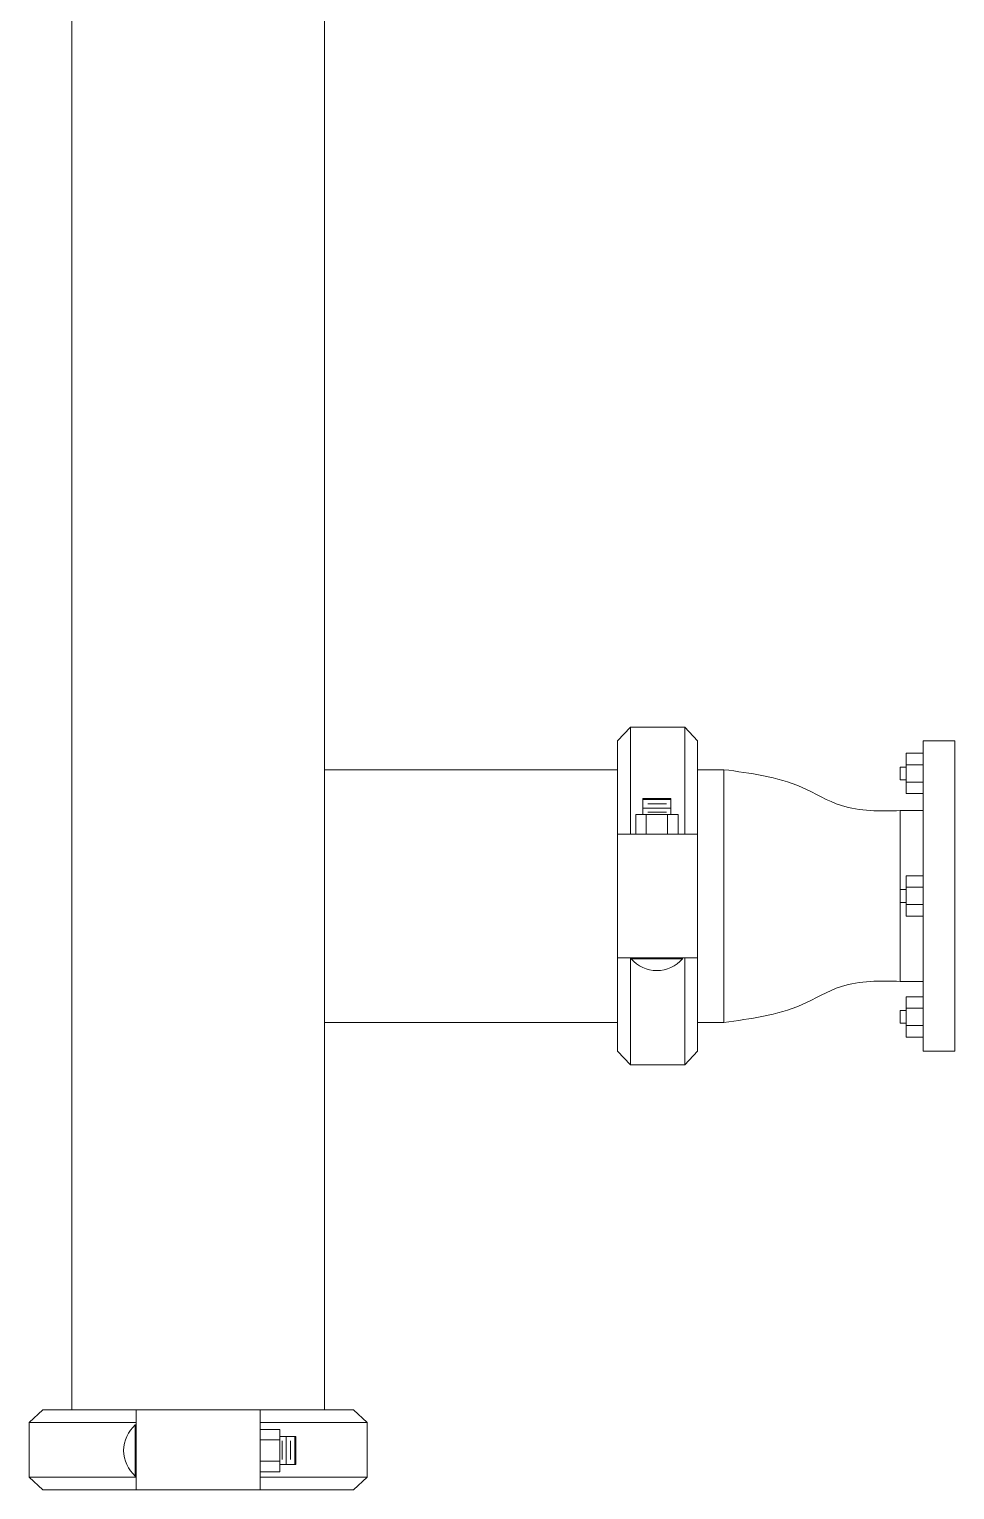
# Model space of a CAD drawing. Header units: millimetres. Extents: x 2085 to 2829, y 1352 to 1631.
# Drawn here: x 2161.665 to 2162.082, y 1606.77 to 1607.429 of the extents above; entities that cross this region are included whole.
import ezdxf

# ---------------------------------------------------------------- set-up
doc = ezdxf.new("R2010")
doc.units = ezdxf.units.MM
doc.layers.get('0').update_dxf_attribs({"color": 251, "lineweight": 9})
doc.layers.add('00-GTI-Acoples', color=251, linetype='Continuous', lineweight=13)
doc.layers.add('A-SANITARIOS', color=251, linetype='Continuous', lineweight=13)

# ---------------------------------------------------------------- blocks, each defined once
blk = doc.blocks.new('A$C363a55df')
at = {"layer": '00-GTI-Acoples', "linetype": 'Continuous', "lineweight": 0, "extrusion": (3.83476e-17, -1, 0)}
for p, q in [((-27.05, 104.99), (-18.41, 114.3)), ((-18.41, 41.91), (-18.41, 114.3)), ((18.41, 114.3), (-18.41, 114.3)), ((18.41, 41.91), (18.41, 114.3)), ((27.05, 104.99), (18.41, 114.3)), ((-27.05, 41.91), (-27.05, 104.99)), ((27.05, 41.91), (27.05, 104.99)), ((-9.02, 66.04), (0.51, 66.04)), ((-9.02, 55.14), (-9.02, 66.04)), ((0.51, 66.04), (10.03, 66.04)), ((10.03, 55.14), (10.03, 66.04)), ((-13.84, 41.91), (-13.84, 55.14)), ((-13.84, 55.14), (-6.67, 55.14)), ((-6.67, 41.91), (-6.67, 55.14)), ((-6.67, 55.14), (7.68, 55.14)), ((7.68, 41.91), (7.68, 55.14)), ((7.68, 55.14), (14.86, 55.14)), ((14.86, 41.91), (14.86, 55.14)), ((-27.05, 41.91), (-27.05, 21.6)), ((-25.36, 41.91), (-27.05, 41.91)), ((-6.41, 41.91), (-25.36, 41.91)), ((7.42, 41.91), (-6.41, 41.91)), ((26.41, 41.91), (7.42, 41.91)), ((27.05, 41.91), (26.41, 41.91)), ((27.05, 41.91), (27.05, 21.6)), ((-27.05, -21.6), (-27.05, 21.6)), ((27.05, -21.6), (27.05, 21.6)), ((-27.05, -21.6), (-27.05, -41.91)), ((27.05, -21.6), (27.05, -41.91)), ((-27.05, -41.91), (-25.36, -41.91)), ((-27.05, -104.99), (-27.05, -41.91)), ((-25.36, -41.91), (-6.41, -41.91)), ((-18.41, -114.3), (-18.41, -41.91)), ((-16.81, -42.54), (-16.81, -41.91)), ((-16.81, -42.54), (17.82, -42.54)), ((-6.41, -41.91), (7.42, -41.91)), ((7.42, -41.91), (26.41, -41.91)), ((17.82, -42.54), (17.82, -41.91)), ((18.41, -114.3), (18.41, -41.91)), ((26.41, -41.91), (27.05, -41.91)), ((27.05, -104.99), (27.05, -41.91)), ((-27.05, -104.99), (-18.41, -114.3)), ((27.05, -104.99), (18.41, -114.3)), ((18.41, -114.3), (-18.41, -114.3))]:
    blk.add_line(p, q, dxfattribs=at)
at = {"layer": '00-GTI-Acoples', "linetype": 'Continuous', "lineweight": 0}
for p, q in [((-27.05, 103.1), (-27.05, -103.1)), ((27.05, 103.1), (27.05, -103.1)), ((10.03, 65.3), (-9.02, 65.3)), ((10.03, 59.54), (-9.02, 59.54)), ((6.54, 62.48), (-5.98, 62.48)), ((6.54, 56.72), (-5.98, 56.72))]:
    blk.add_line(p, q, dxfattribs=at)
blk.add_arc((0.51, -27.56), 22.9, 220.87556, 319.12444, dxfattribs=at)
blk = doc.blocks.new('BOMBAS-28.02.2025')
at = {"layer": 'A-SANITARIOS'}
for p, q in [((4.13671, -7.12002, 0), (4.13671, -6.97991, 0)), ((4.13671, -6.97991, 0), (4.15095, -6.97991, 0)), ((4.15095, -6.97991, 0), (4.15095, -7.12002, 0)), ((4.13671, -6.98556, 0), (4.12896, -6.98556, 0)), ((4.12896, -6.98556, 0), (4.12896, -7.00377, 0)), ((4.12896, -6.99075, 0), (4.13671, -6.99075, 0)), ((4.12896, -6.99075, 0), (4.13671, -6.99075, 0)), ((4.13671, -7.00377, 0), (4.13671, -6.98556, 0)), ((4.12896, -6.99176, 0), (4.12639, -6.99176, 0)), ((4.12639, -6.99176, 0), (4.12639, -6.99757, 0)), ((4.12639, -6.99757, 0), (4.12896, -6.99757, 0)), ((4.12896, -6.99855, 0), (4.13671, -6.99855, 0)), ((4.12896, -6.99855, 0), (4.13671, -6.99855, 0)), ((4.12896, -7.00377, 0), (4.13671, -7.00377, 0)), ((4.13671, -7.04081, 0), (4.12896, -7.04081, 0)), ((4.12896, -7.04081, 0), (4.12896, -7.05902, 0)), ((4.13671, -7.05902, 0), (4.13671, -7.04081, 0)), ((4.12896, -7.04701, 0), (4.12639, -7.04701, 0)), ((4.12639, -7.04701, 0), (4.12639, -7.05282, 0)), ((4.12896, -7.046, 0), (4.13671, -7.046, 0)), ((4.12896, -7.046, 0), (4.13671, -7.046, 0)), ((4.12639, -7.05282, 0), (4.12896, -7.05282, 0)), ((4.12896, -7.05379, 0), (4.13671, -7.05379, 0)), ((4.12896, -7.05379, 0), (4.13671, -7.05379, 0)), ((4.12896, -7.05902, 0), (4.13671, -7.05902, 0)), ((4.13671, -7.09537, 0), (4.12896, -7.09537, 0)), ((4.12896, -7.09537, 0), (4.12896, -7.11358, 0)), ((4.13671, -7.11358, 0), (4.13671, -7.09537, 0)), ((4.12896, -7.10157, 0), (4.12639, -7.10157, 0)), ((4.12639, -7.10157, 0), (4.12639, -7.10738, 0)), ((4.12896, -7.10056, 0), (4.13671, -7.10056, 0)), ((4.12896, -7.10056, 0), (4.13671, -7.10056, 0)), ((4.12639, -7.10738, 0), (4.12896, -7.10738, 0)), ((4.12896, -7.10836, 0), (4.13671, -7.10836, 0)), ((4.12896, -7.10836, 0), (4.13671, -7.10836, 0)), ((4.12896, -7.11358, 0), (4.13671, -7.11358, 0)), ((4.15095, -7.12002, 0), (4.13671, -7.12002, 0))]:
    blk.add_line(p, q, dxfattribs=at)
at = {"layer": 'A-SANITARIOS', "linetype": 'Continuous'}
for p, q in [((4.04677, -7.10696, 0), (4.04677, -6.99296, 0)), ((4.04677, -7.09996, 0), (4.04677, -6.99996, 0)), ((4.12639, -7.01145, 0), (4.13671, -7.01145, 0)), ((4.12639, -7.08847, 0), (4.12639, -7.01145, 0)), ((4.12639, -7.01145, 0), (4.13671, -7.01145, 0)), ((4.12639, -7.08847, 0), (4.12639, -7.01172, 0)), ((4.12639, -7.08847, 0), (4.13671, -7.08847, 0)), ((4.12639, -7.08847, 0), (4.13671, -7.08847, 0))]:
    blk.add_line(p, q, dxfattribs=at)
at = {"layer": 'A-SANITARIOS', "elevation": 0}
for points in [[(3.86679, -7.28175), (3.86679, -5.41817), (3.75279, -5.41817), (3.75279, -7.28175)], [(4.04677, -6.99296), (4.03499, -6.99296)], [(4.12896, -6.99176), (4.12639, -6.99176), (4.12639, -6.99757), (4.12896, -6.99757)], [(4.12896, -7.04701), (4.12639, -7.04701), (4.12639, -7.05282), (4.12896, -7.05282)], [(4.12896, -7.10157), (4.12639, -7.10157), (4.12639, -7.10738), (4.12896, -7.10738)], [(4.04677, -7.10696), (4.03499, -7.10696)]]:
    blk.add_lwpolyline(points, dxfattribs=at)
at = {"layer": 'A-SANITARIOS'}
for points, elevation in [([(4.15095, -7.12002), (4.13671, -7.12002), (4.13671, -6.97991), (4.15095, -6.97991)], 0.00004), ([(4.12896, -7.00377), (4.13671, -7.00377), (4.13671, -6.98556), (4.12896, -6.98556)], 0.00004), ([(3.86679, -6.99296), (3.86679, -7.10696), (3.99893, -7.10696), (3.99893, -6.99296)], 0), ([(4.12896, -7.05902), (4.13671, -7.05902), (4.13671, -7.04081), (4.12896, -7.04081)], 0.00004), ([(4.12896, -7.11358), (4.13671, -7.11358), (4.13671, -7.09537), (4.12896, -7.09537)], 0.00004)]:
    blk.add_lwpolyline(points, close=True, dxfattribs=dict(at, elevation=elevation))
at = {"layer": 'A-SANITARIOS', "linetype": 'Continuous'}
for points in [[(4.12639, -7.01145, 0), (4.09979, -7.00916, 0), (4.08179, -7.00088, 0), (4.04677, -6.99296, 0)], [(4.12639, -7.08847, 0), (4.09979, -7.09076, 0), (4.08179, -7.09904, 0), (4.04677, -7.10696, 0)]]:
    blk.add_spline(points, degree=3, dxfattribs=at)
at = {"layer": 'A-SANITARIOS', "linetype": 'Continuous', "lineweight": 0, "yscale": 0.0006666666666666666, "zscale": 0.0006666666666666666}
for p, xscale, rotation in [((4.01696, -7.04996, 0), -0.0006666666666666666, 359.9999999999999), ((3.80979, -7.29979, 0), 0.0006666666666666666, 270)]:
    blk.add_blockref('A$C363a55df', p, dxfattribs=dict(at, xscale=xscale, rotation=rotation))

msp = doc.modelspace()

# ---------------------------------------------------------------- block references
msp.add_blockref('BOMBAS-28.02.2025', (2157.93096, 1614.08776))

doc.saveas('drawing.dxf')
